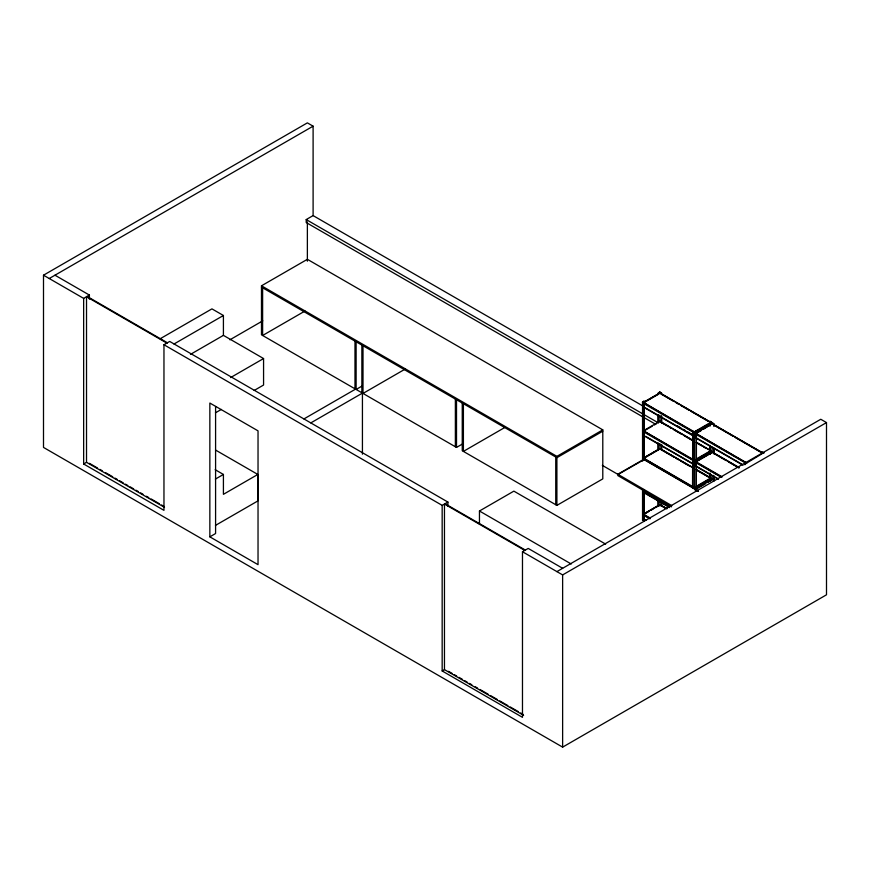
<?xml version="1.0" encoding="UTF-8"?>
<svg xmlns="http://www.w3.org/2000/svg" width="870" height="870" viewBox="0 0 870 870"><rect width="100%" height="100%" fill="white"/><g stroke="black" fill="none" stroke-linecap="round" stroke-linejoin="round"><path stroke-width="1.3" d="M642.441 402.07L644.148 401.211L642.549 402.147L642.549 460.415M694.728 432.868C699.132 430.617 692.031 433.586 696.435 433.858L696.326 490.843M556.898 571.612L820.769 419.264L826.5 422.581L826.5 594.797L562.629 747.134L43.5 447.419L43.5 275.203L307.371 122.866L313.102 126.172L313.102 215.597L642.147 405.561M49.231 278.52L313.102 126.172M43.5 275.203L83.65 298.388L89.392 295.071L89.392 299.149M655.24 424.049L306.218 222.546L306.218 219.566L313.102 215.597M160.167 338.756L211.943 308.872L223.416 315.495L223.416 335.363L263.567 358.549L263.567 385.04L254.181 390.456M462.394 444.026L456.511 447.419L261.478 334.819L261.478 285.806L307.371 259.314L602.79 429.867L602.79 478.881L556.898 505.383L462.253 450.736L462.253 403.038M83.65 298.388L83.65 463.982L163.962 510.342L163.962 344.748L169.693 341.442L447.909 502.066L447.909 506.133M173.989 344.02L223.416 315.495M190.465 354.384L223.416 335.363M229.887 339.811L262.762 320.834M304.989 311.025L262.62 335.483L262.62 287.796M230.615 377.569L263.567 358.549M83.65 463.982L86.521 462.329L164.506 507.34M215.456 412.815L221.328 409.422M303.924 418.938L355.558 389.129M362.007 386.062L356.124 389.466L356.124 341.769M310.808 422.907L362.431 393.109L362.431 454.183M405.366 368.978L363.007 393.436L363.007 345.749M215.379 479.098L223.416 474.454L223.416 494.323L257.835 474.454L257.835 500.957L215.466 525.404M209.855 536.844L258.031 564.663L258.031 430.857L209.855 403.038L209.855 536.844L215.586 533.528L215.586 406.486M504.578 427.616L463.395 451.399L463.395 403.702M163.962 344.748L442.167 505.372L447.909 502.066M643.365 402.451L659.928 392.892L710.844 422.287L694.282 431.846L643.365 402.451L693.129 431.705M694.293 436.501L642.669 406.703L642.669 402.984L659.873 393.055L710.322 422.178M643.365 402.973L658.818 394.056M644.039 403.136L644.148 459.991M261.478 285.806L556.898 456.358L602.79 429.867M602.79 431.194L556.898 457.685L261.478 287.133M479.457 524.403L479.457 511.005L513.876 491.137L605.65 544.12M693.129 460.034L643.365 430.78L659.928 421.221L693.477 440.59M643.365 431.303L652.195 426.213M654.403 424.93L656.611 423.657M694.282 488.005L643.365 458.077L659.928 448.518L693.477 467.897M643.811 457.957L659.873 448.681L692.727 467.658M644.474 457.968L658.818 449.692M692.553 488.048L692.672 431.074L692.672 487.983M644.213 459.512L618.157 474.444M694.162 432.053L696 431.139L694.249 432.075L694.282 488.918M709.974 425.811L709.974 423.092C714.477 422.711 707.212 419.927 711.682 422.102M695.391 431.737L710.844 422.82M711.497 422.863L694.293 432.792L642.669 402.984M743.056 465.265L694.945 437.49L694.945 433.782L712.215 423.679L763.12 453.074L746.569 463.155L695.652 433.238M695.652 433.76L701.176 430.574M703.384 429.301L712.215 423.679M713.889 423.799L712.084 422.874L710.453 423.799L712.258 422.874L713.889 423.799L713.889 426.507M442.167 505.372L442.167 670.966L522.478 717.337L522.478 551.743L528.21 548.426L562.629 568.295M696.489 458.892L710.844 450.616L696.957 442.602M696.489 459.425L710.844 451.149M711.497 451.193L694.293 461.122L642.669 431.313L642.669 435.033L694.293 464.83M696.761 460.926L712.215 452.008L738.826 467.375M718.413 479.359L694.945 465.82L694.945 462.111L712.16 452.172L739.141 467.755M697.86 460.817L711.105 453.172M643.811 514.007L659.873 504.73L666.909 508.798M644.474 514.018L648.889 511.462M651.097 510.19L653.305 508.917M655.512 507.645L659.928 505.089L665.713 508.439M696.489 486.199L710.844 477.913L696.957 469.898M696.489 486.732L710.844 478.446M711.497 478.489L694.293 488.429L642.669 458.62L642.669 461.089M696.761 488.755L705.592 483.666M707.799 482.393L712.215 479.838L712.171 475.792M744.84 464.634L744.959 461.861L744.959 464.569M642.484 520.14L644.148 520.978L644.148 489.799M522.478 551.743L562.629 574.918L826.5 422.581M442.167 670.966L444.461 669.639L523.61 715.336M671.575 506.829L617.798 475.553L617.798 474.237L643.702 459.382L697.653 490.756M746.678 462.84L744.84 461.926M694.184 432.064L692.553 431.139M763.925 452.857L762.261 452.03L763.871 452.955M661.08 394.088L673.815 401.44M676.12 402.777L678.437 404.104M680.753 405.442L688.855 410.118M691.171 411.456L708.528 421.482M713.335 424.517L762.609 452.965M713.367 424.875L733.04 436.229M735.357 437.566L761.968 452.933M709.974 423.092L710.094 425.876M642.484 402.244L644.148 403.071M746.558 462.786L694.825 432.934L694.825 489.853M694.945 433.782L746.58 463.579M677.393 425.919L680.927 427.953M683.276 429.312L685.625 430.661M687.974 432.02L691.498 434.054M644.529 407.356L693.129 435.413M696.816 438.143L709.539 445.494M711.856 446.832L741.936 464.199M659.873 421.385L692.727 440.35M696.25 442.384L710.322 450.508M659.928 421.743L666.866 425.756M669.182 427.094L671.499 428.431M673.815 429.769L681.906 434.445M684.222 435.783L692.324 440.459M696.957 443.124L701.579 445.799M703.895 447.137L706.212 448.474M713.367 453.205L726.091 460.556M728.407 461.894L738.826 467.897M306.218 219.566L657.589 422.428M643.365 430.78L693.129 459.501M696.816 462.231L722.274 476.934M696.816 462.764L721.23 476.858M694.945 462.111L720.762 477.01M645.681 436.349L693.129 463.743M696.816 466.472L717.641 478.5M696.25 469.691L709.159 477.141M661.08 449.725L673.815 457.065M676.12 458.403L678.437 459.741M680.753 461.078L688.855 465.754M696.957 470.431L708.528 477.108M714.52 480.642L712.215 479.305L694.945 489.408L698.469 491.441M643.365 458.077L693.129 486.808M695.652 489.397L697.968 490.734M602.323 465.374L618.777 474.868M644.529 492.659L668.823 506.688M669.65 507.58L642.669 492.007L642.669 489.527M666.866 508.569L659.928 504.567L643.365 514.126L650.314 518.128M643.365 514.649L650.314 518.661M649.705 518.727L642.669 514.659L642.669 518.379L646.182 520.401M644.148 520.978L642.549 520.042L642.549 488.875M479.457 511.005L571.231 563.999M54.973 275.203L89.392 295.071M87.098 296.398L167.399 342.769M166.833 343.095L86.521 296.735L86.521 462.329M445.038 503.719L525.349 550.079M524.773 550.416L444.461 504.045L444.461 669.639M215.532 450.04L257.835 474.454M215.173 469.702L223.416 474.454M89.425 463.34L97.57 468.038M99.898 469.387L102.225 470.724M105.716 472.747L112.698 476.771M115.025 478.119L117.352 479.468M119.679 480.805L123.181 482.828M125.508 484.166L127.836 485.514M130.163 486.852L133.654 488.875M135.981 490.212L138.308 491.561M140.635 492.898L142.963 494.247M146.454 496.259L148.781 497.607M151.108 498.945L159.253 503.654M161.581 505.002L163.908 506.34M448.528 671.325L452.019 673.347M454.347 674.685L456.674 676.033M459.001 677.371L462.492 679.394M464.819 680.731L467.157 682.08M469.485 683.418L471.812 684.766M475.303 686.778L477.63 688.126M479.957 689.475L488.103 694.173M490.43 695.521L497.412 699.545M499.739 700.894L507.884 705.592M510.212 706.94L518.368 711.649M520.695 712.987L523.022 714.335M617.798 474.237L671.738 505.611M713.889 448.191L713.889 453.607M713.889 476.651L713.889 480.719M713.781 448.257L713.781 453.672M713.781 475.357L713.781 480.784M712.171 447.332L712.171 452.748M710.453 445.483L710.562 453.672M710.453 473.943L710.562 480.784M710.094 445.57L710.094 454.336M710.094 473.302L710.094 481.436M709.974 445.636L709.974 454.27M709.974 473.236L709.974 481.371M661.613 416.045L661.613 422.82M661.613 444.505L661.613 449.931M661.613 502.784L661.613 505.492M661.494 416.11L661.494 422.885M661.494 444.57L661.494 449.997M661.494 502.849L661.494 505.557M659.884 415.186L659.884 421.961M659.884 443.646L659.884 449.061M659.884 500.565L659.884 505.981M658.285 414.762L658.285 422.885M658.285 443.221L658.285 449.997M658.285 500.13L658.285 505.557M658.166 416.045L658.166 422.82M658.166 443.145L658.166 449.931M658.166 500.065L658.166 505.492M644.039 401.146L644.039 460.056M644.039 489.864L644.039 521.043M562.629 574.918L562.629 747.134M556.898 456.358L556.898 505.383M555.745 457.022L555.745 504.72M456.511 399.732L456.511 447.419M455.369 399.069L455.369 446.756M361.866 345.085L361.866 392.772M354.982 341.116L354.982 388.803M307.371 221.883L307.371 261.196M659.721 392.109L658.166 393.012L659.884 392.152L661.613 393.012L659.764 392.087"/></g></svg>
